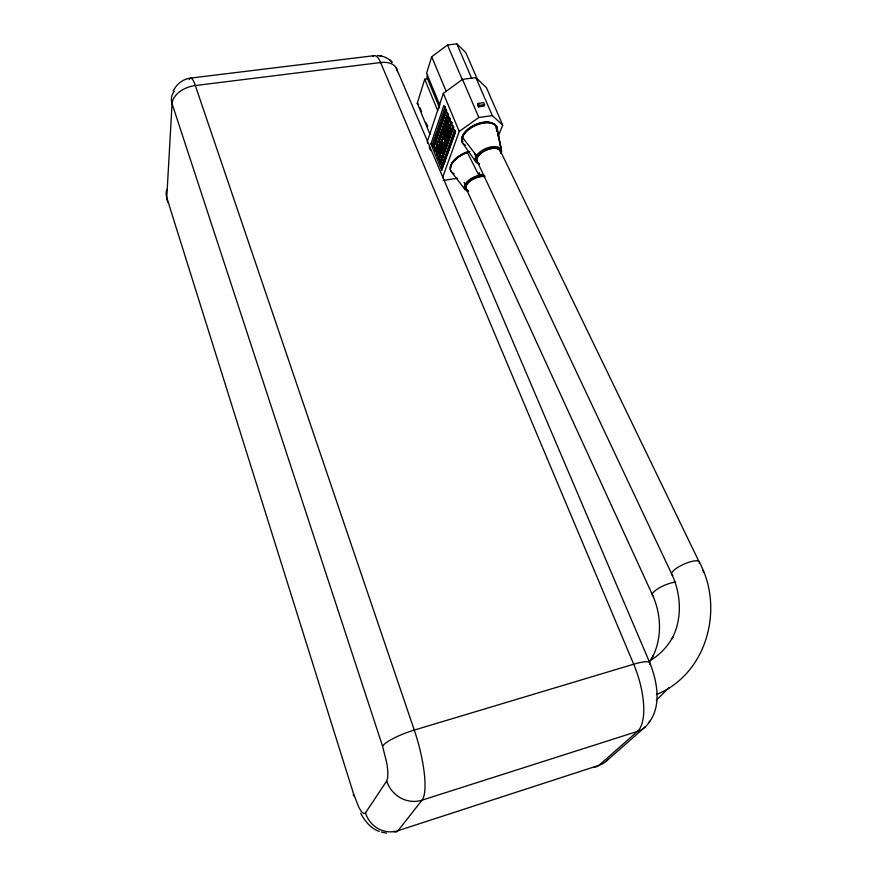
<?xml version="1.0" encoding="UTF-8"?>
<svg xmlns="http://www.w3.org/2000/svg" width="877" height="877" viewBox="0 0 877 877"><rect width="100%" height="100%" fill="white"/><g stroke="black" fill="none" stroke-linecap="round" stroke-linejoin="round"><path stroke-width="1.32" d="M440.287 143.949L441.624 139.903L442.14 140.473L439.563 138.007L439.684 135.507C441.219 135.222 438.566 139.607 441.898 139.86L440.243 143.861L440.89 145.944M453.025 125.554L445.604 146.591L445.352 142.118M445.889 146.448L447.423 142.217C446.13 133.271 443.51 147.709 446.207 139.268M442.151 141.811L440.78 144.979L442.129 142.326A4.023 1.458 81.9 0 0 442.118 142.732L442.326 144.826A3.946 1.436 81.9 0 0 442.392 145.165L442.699 146.327M441.865 141.855L441.986 141.033M445.571 146.919L445.461 147.566M429.971 134.378L417.288 103.19L424.731 79.226L427.537 78.864M477.987 80.75L465.775 52.554L456.818 43.85L447.478 44.99L431.692 56.786L426.606 73.186L439.848 105.108M427.614 74.808L426.858 77.22L439.585 107.937M441.504 153.409L440.309 147.654M441.855 140.517L441.844 140.55A4.856 1.765 81.9 0 0 442.359 147.04L442.381 147.095M437.305 142.502L436.899 145.823L437.864 150.219M445.067 148.038L445.045 148.07A4.889 1.776 81.9 0 0 444.54 141.515L444.924 141.701M427.143 142.03L443.334 93.379L462.53 79.358L475.871 77.604L486.395 87.59L502.729 125.126L498.224 136.33M430.947 143.894L443.915 105.404L455.284 132.69L441.745 170.522L430.947 143.894L432.624 143.642L445.22 106.457M446.755 110.14L433.808 147.281L433.315 146.086L445.954 108.945M433.315 146.086L445.801 110.184M433.808 147.281L446.47 110.173M434.981 150.175L437.568 143.389L434.981 150.175L435.748 151.337L437.502 146.218L435.463 151.37M447.708 113.1L437.711 142.206L447.566 114.306M440.013 138.149L438.752 141.822L440.298 138.106M443.269 132.153L443.981 133.874L442.567 137.952L440.682 136.242L441.887 132.723L441.208 131.791L442.107 133.973L443.269 132.153L442.107 133.973M444.332 126.42C442.973 129.04 444.617 124.26 446.075 127.834C443.313 132.317 444.617 137.174 446.81 128.426L447.774 132.098C442.611 147.413 451.063 125.203 446.525 137.579M446.229 125.839L443.894 123.964L444.76 124.391L445.593 119.798L446.229 125.839L446.799 125.74L445.823 121.289M448.52 114.273L446.546 119.195L448.224 114.306M440.956 136.198L441.887 132.723M444.76 124.391L446.108 121.256M447.423 142.217L446.842 142.304L447.456 140.572L443.302 130.498L443.905 128.744L442.995 126.551L443.685 127.494M444.584 132.131L443.97 127.45M437.13 155.481C440.364 143.696 437.787 159.735 436.636 154.264L438.39 150L437.546 146.536M439.684 135.507L443.598 139.07L442.282 137.985L443.981 133.874M444.299 132.175L446.075 127.834M450.285 118.428L447.522 125.575L447.237 123.701L449.441 117.321M436.636 154.264L438.39 150M447.237 123.701L449.287 118.559M440.144 146.58C438.248 152.762 441.23 146.459 439.256 145.396M442.951 138.719L444.2 135.135L443.696 133.918M444.803 133.403L446.81 128.426M447.522 125.575L449.989 118.472M443.236 138.676L444.2 135.135M438.314 158.375L440.057 154.155L438.314 158.375L438.807 159.592L440.616 155.196L438.807 159.592M440.375 152.488L441.646 149.627L440.594 152.894M445.691 138.04L444.486 140.715L445.691 138.04L444.486 135.102M446.02 136.341L447.774 132.098M448.213 130.07L448.498 131.934L449.298 130.443L451.074 131.868L448.18 138.522L448.75 138.434L448.059 133.962M452.938 126.584L451.808 129.785L449.002 127.801L451.206 121.519M449.002 127.801L451.052 122.736M444.376 143.707L443.576 145.977L444.376 143.707A2.324 0.844 81.9 0 0 444.19 143.115L443.773 142.83M448.498 131.934L449.298 130.443M449.748 128.393L451.754 122.659M442.688 149.298L443.247 147.698L442.764 149.583A6.928 2.499 81.8 0 1 442.973 150.482L443.006 150.636A4.922 1.776 81.8 0 1 443.313 153.837L445.045 148.937L443.28 153.935M450.033 128.36L452.05 122.616M448.564 129.84L447.884 129.84L450.493 131.956L451.808 129.785M439.991 162.508C445.79 149.265 438.489 161.182 440.758 163.681L453.771 126.957M447.456 140.572L448.75 138.434M440.484 163.714L453.475 127.001M455.536 131.199L442.161 167.858L441.668 166.641L454.724 129.993M441.668 166.641L454.56 131.21M442.161 167.858L455.24 131.243M442.556 177.658L459.241 131.429L478.842 117.496L492.315 115.589L502.729 125.126M478.162 103.42L477.625 104.867L478.48 106.873L484.038 106.095L484.575 104.659L483.709 102.653L478.162 103.42L479.017 105.426L478.48 106.873M437.864 142.414L437.195 142.787M166.707 189.805A20.851 16.279 7.5 0 0 166.762 197.544L353.617 794.014L358.605 806.774A28.261 5.898 74.9 0 0 361.861 812.014L363.933 813.659L365.457 812.924L386.68 781.012L387.711 777.756L387.842 772.308A30.41 6.928 74.8 0 0 386.702 762.661L382.547 746.174L172.067 103.65A22.824 17.014 8.8 0 1 174.183 91.372M173.251 91C176.387 84.192 182.942 79.04 190.441 78.108L374.095 55.679M649.451 661.828L653.255 655.623L652.028 658.035C662.442 638.412 661.444 614.24 652.214 594.365L465.61 187.459M669.085 687.601L656.303 700.219M648.465 723.218C661.982 706.237 657.279 681.846 649.967 663.198L396.207 67.847M606.391 761.028L645.297 726.88M649.024 661.258C659.285 655.459 667.704 646.634 673.295 636.274L671.946 638.862C682.558 618.669 681.188 593.839 671.508 573.58L476.737 160.513M656.478 694.485C707.311 674.04 724.786 607.432 698.826 561.247L500.109 150.34M457.575 178.217L444.233 180.311A3.048 1.579 -22.7 0 1 443.258 180.344M445.308 148.114L445.001 148.224A4.856 1.765 81.9 0 1 442.501 147.402L442.885 147.588M438.96 149.145L440.649 152.445M438.303 150.636L439.936 153.903M440.802 153.607L442.063 153.322M442.721 142.469L443.291 142.381M440.912 145.999L441.471 145.911M444.135 145.922L444.705 145.834M440.397 147.884L440.988 147.873M438.697 142.019L439.256 141.942M443.905 128.744L444.475 128.667M444.047 126.463L443.181 126.036L447.27 128.798M443.302 130.498L443.872 130.41M450.493 131.956L451.074 131.868M446.546 119.195L446.02 117.737L447.423 126.803L449.298 127.757M479.017 105.426L484.575 104.659M377.45 55.481C382.942 55.854 388.478 58.057 392.129 62.256M381.583 56.139L378.996 55.613M381.506 832.12L386.527 833.15M379.16 831.385C370.708 828.348 364.689 820.971 360.699 813.198M445.045 124.348L446.799 125.751M447.423 126.803L451.227 129.862M445.79 127.878L446.514 128.459M448.279 129.884L449.013 130.476M389.87 59.943L391.876 62.004M440.013 135.507L440.682 136.242M451.14 171.53L464.931 189.355M476.485 155.602L462.387 137.25A1.272 0.976 21.1 0 1 462.99 135.979M462.749 143.247L475.849 161.796M440.616 155.196L440.725 155.382A7.444 2.686 81.8 0 0 440.912 155.667L441.087 155.887A6.358 2.291 81.8 0 0 441.328 156.161L441.438 156.27A4.319 1.557 81.8 0 0 441.624 156.413M440.298 152.916L439.267 150.701M440.232 155.076L439.892 154.44L439.914 155.054A7.871 2.839 81.8 0 0 440.353 155.755L440.517 155.974A6.358 2.291 81.8 0 0 440.758 156.249L440.879 156.358A4.374 1.579 81.8 0 0 441.065 156.534M440.528 143.817L439.662 142.359A4.911 1.765 81.9 0 0 439.487 142.162M467.397 152.554L478.908 175.411M439.87 154.385L438.675 152.379M440.32 144.628L439.081 142.425A4.911 1.765 81.9 0 0 438.928 142.238M439.739 146.349L440.232 147.5M443.795 142.863L443.915 143.159A2.105 0.767 81.9 0 1 444.244 145.308M702.773 570.357L703.562 572.188M475.871 77.604L492.315 115.589M456.818 43.85L471.749 78.502M441.186 145.209L441.449 145.856M462.53 79.358L478.842 117.496M447.478 44.99L462.332 79.741M474.468 153.387L476.474 158.156A13.462 6.95 -24 0 0 479.171 164.054M431.692 56.786L446.25 91.482M479.105 172.583L480.673 176.31M443.334 93.379L459.241 131.429M424.731 79.226L437.798 110.864M445.088 133.359L446.305 136.308M446.81 137.536L448.026 140.484M464.108 182.273L465.643 186.001A13.056 6.567 -23.4 0 1 484.817 176.167M445.406 138.084L445.922 139.311M442.699 132.241L446.842 142.304M442.172 132.679L442.677 133.896M440.956 146.097L441.833 148.454M439.826 150.614L439.443 149.638M420.105 107.849L421.618 111.587M426.189 122.802L427.713 126.54M432.624 143.642L433.6 146.042M434.082 147.237L435.255 150.131M435.748 151.337L436.921 154.231M437.415 155.437L438.588 158.342M439.081 159.548L440.265 162.464M440.758 163.681L441.953 166.597M441.591 146.196L442.172 147.72M439.202 152.181L438.862 151.326M429.138 146.952L430.629 150.636M441.076 148.081L441.537 149.32M442.436 147.248L441.756 146.602M442.962 145.352L442.94 145.308A2.105 0.756 81.9 0 1 442.589 143.039M438.774 148.597L438.686 149.178M442.074 148.279L442.381 149.265M438.533 148.75L437.952 145.735L438.643 144.891A2.346 0.844 81.9 0 1 438.73 144.595M441.416 149.835L441.712 150.888M438.873 147.972L438.752 147.511A3.146 1.129 81.9 0 1 438.621 146.897M501.425 150.307L496.47 126.354L501.534 151.304L497.051 127.658M448.794 131.89L449.484 136.384M446.832 119.151L447.522 123.657M447.807 125.532L447.994 126.716M447.884 129.84L448.903 136.461M447.489 132.131L447.774 134.006M446.7 128.875L448.18 138.522M437.217 146.174L437.152 145.396M454.33 160.743A17.584 9.132 -23.5 0 1 468.767 151.896M462.826 141.537A18.121 9.647 -24.2 0 1 476.573 124.085A18.121 9.647 -24.2 0 1 496.031 128.459M427.844 143.379A3.015 1.633 -22.9 0 1 427.581 143.258M418.581 104.111A1.787 1.02 -23.2 0 1 417.288 103.19M443.302 144.584A2.039 0.734 81.9 0 1 443.159 142.973M444.65 143.675A2.05 0.745 81.9 0 1 444.814 145.22M441.964 148.893A7.707 2.774 81.8 0 1 442.414 150.57L442.447 150.723A4.834 1.743 81.8 0 1 442.655 154.867A5.547 1.995 81.8 0 1 442.14 156.139M438.051 144.891A2.346 0.844 81.9 0 1 438.171 144.683M168.691 202.971A20.664 12.135 -15.8 0 1 166.762 197.544L172.067 103.65A22.517 14.558 -16.2 0 1 195.33 85.551L380.618 62.541A21.399 13.33 -23.5 0 1 397.336 71.673M354.549 796.053A25.532 4.703 -19.9 0 1 353.617 794.014M365.457 812.924A26.573 25.367 69 0 0 398.037 830.672L599.035 765.303A25.488 22.539 53.3 0 0 607.98 759.394M386.68 781.012A28.623 27.198 60 0 0 422.023 800.175L637.469 731.396A27.45 23.843 50.3 0 0 649.747 721.08M382.547 746.174A28.437 5.909 -20.1 0 1 414.273 730.081L633.698 664.207A26.716 5.284 -21.9 0 1 649.572 664.448M372.758 56.457A21.892 7.038 82.5 0 1 380.618 62.541L633.698 664.207A54.199 21.092 72.1 0 1 637.469 731.396L599.035 765.303A50.515 18.088 72.3 0 1 594.266 767.057M189.279 79.566A22.945 4.604 80.9 0 1 195.33 85.551L414.273 730.081A57.4 14.098 74.5 0 1 422.023 800.175L398.037 830.672A53.3 11.982 74.6 0 1 393.532 831.374M478.425 163.1A12.837 6.621 -24 0 1 485.726 150.296A12.837 6.621 -24 0 1 500.69 152.861M477.044 158.057A1.283 0.987 21.9 0 1 475.542 157.4M479.566 163.911A14.098 7.279 -24.1 0 1 477.231 154.604A14.098 7.279 -24.1 0 1 493.74 146.602A14.098 7.279 -24.1 0 1 501.052 153.508M465.139 145.198A18.921 10.064 -24.2 0 1 475.619 125.192A18.921 10.064 -24.2 0 1 496.864 131.265M462.617 139.728A17.639 9.395 -24.2 0 1 473.69 125.663A17.639 9.395 -24.2 0 1 493.258 124.052M465.216 145.363A18.899 10.042 -24.2 0 1 475.729 125.389A18.899 10.042 -24.2 0 1 496.93 131.473M477.559 162.366A12.826 6.621 -24 0 1 486.878 149.803A12.826 6.621 -24 0 1 500.657 153.124A12.87 7.016 -25.3 0 0 485.167 150.12A12.87 7.016 -25.3 0 0 479.27 163.835M468.175 190.912A12.442 6.26 -23.4 0 1 469.37 181.802A12.442 6.26 -23.4 0 1 484.729 176.573M466.093 185.924A1.239 0.976 21.8 0 1 464.657 185.321M468.066 191.296A13.78 6.939 -23.4 0 1 466.86 181.999A13.78 6.939 -23.4 0 1 483.446 174.863M450.8 165.841A1.239 0.965 21 0 1 451.315 164.459M453.815 173.668A19.678 10.206 -23.5 0 1 452.422 162.42A19.678 10.206 -23.5 0 1 469.929 151.491M450.953 167.54A18.439 9.57 -23.5 0 1 468.154 151.589M453.913 173.876A19.645 10.184 -23.5 0 1 452.269 163.056A19.645 10.184 -23.5 0 1 468.757 152.105M672.867 575.345A15.282 4.297 -24.2 0 1 683.643 564.284A15.282 4.297 -24.2 0 1 699.342 563.374M653.069 595.768A14.734 4.001 -23.8 0 1 658.594 588.314A14.734 4.001 -23.8 0 1 675.685 582.175M467.901 190.419A12.486 6.643 -24.5 0 1 469.063 180.695A12.486 6.643 -24.5 0 1 484.521 175.466M439.651 145.571L438.697 148.345L439.651 145.571M442.457 146.514L441.953 147.961L442.457 146.514M443.883 142.447L443.06 144.793L443.883 142.447M441.767 151.151L440.967 153.431L441.767 151.151"/></g></svg>
